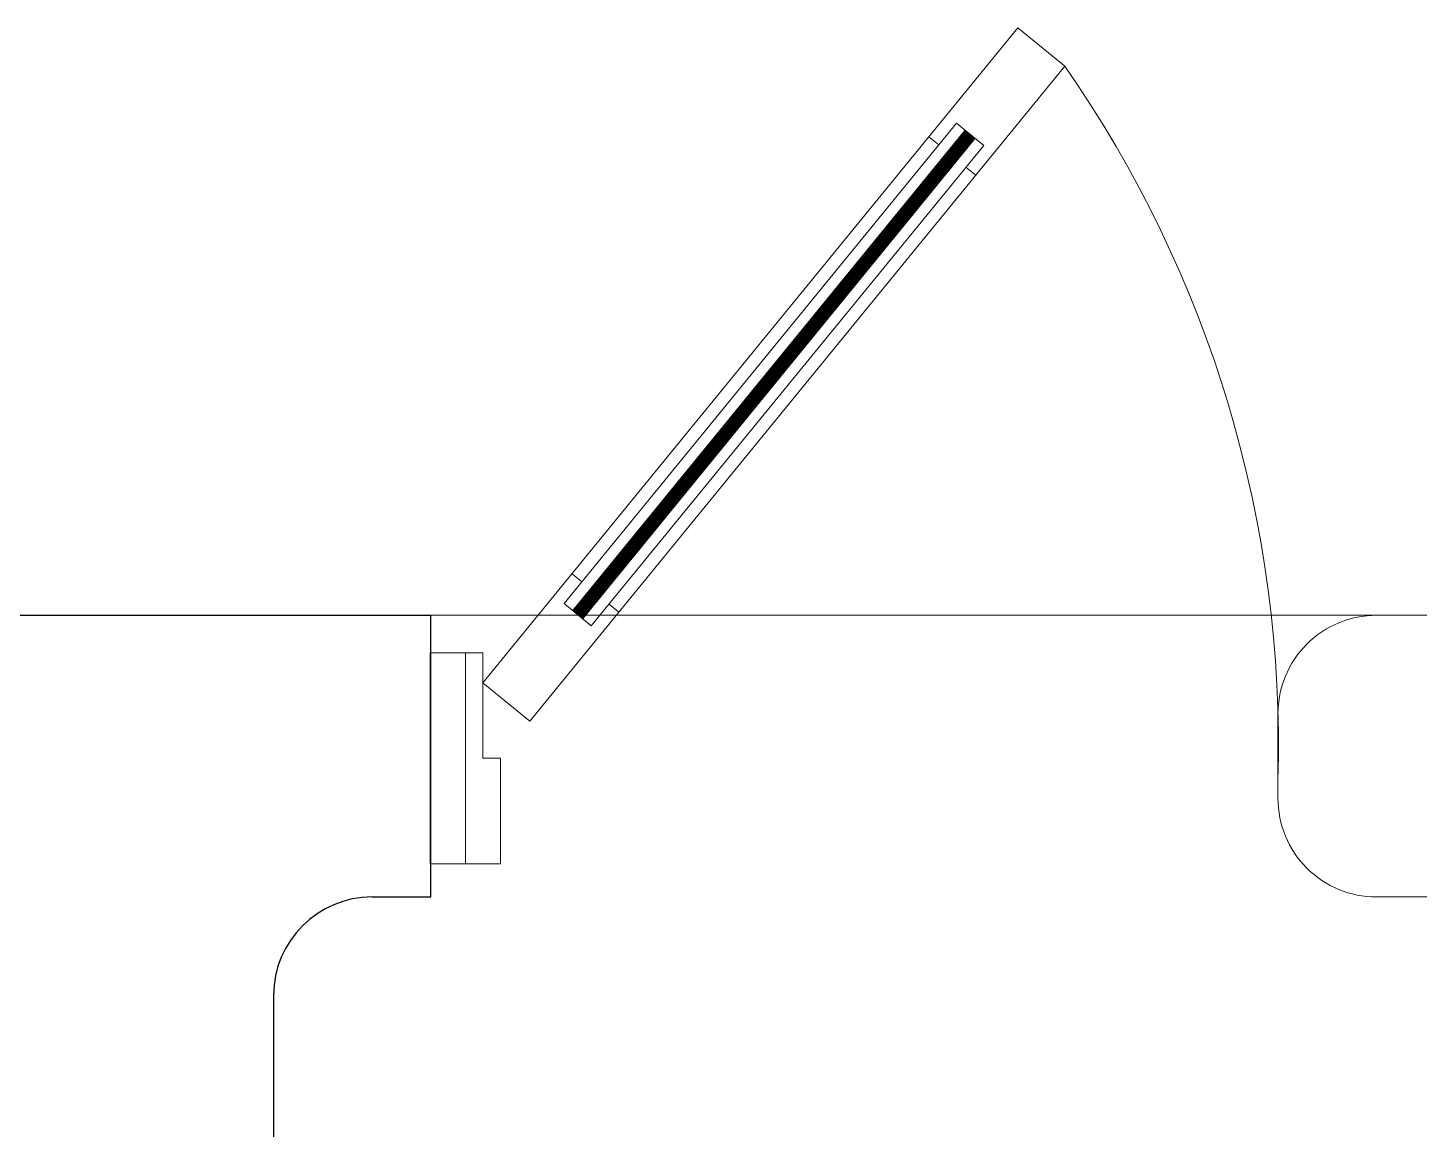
# Model space of a CAD drawing. Header units: metres. Extents: x -44 to 358, y -246 to 48.
# Drawn here: x 32.989 to 33.977, y -94.479 to -93.697 of the extents above; entities that cross this region are included whole.
import ezdxf

# ---------------------------------------------------------------- set-up
doc = ezdxf.new("R2010")
doc.units = ezdxf.units.M
doc.header["$LTSCALE"] = 0.3
for name, color, linetype, lineweight in [('A-DOOR', 7, 'Continuous', 5), ('A-WALL', 7, 'Continuous', 30), ('piscina', 7, 'Continuous', 0), ('piso', 251, 'Continuous', 18)]:
    doc.layers.add(name, color=color, linetype=linetype, lineweight=lineweight)

# ---------------------------------------------------------------- blocks, each defined once
blk = doc.blocks.new('PL MUEBLES 1N NASAS 09')
at = {"layer": 'A-DOOR', "color": 4, "extrusion": (0, 0, -1)}
for p, q in [((55.05346, 53.28208), (55.04649, 53.28777)), ((55.07282, 53.26626), (55.07979, 53.26057)), ((54.80002, 52.97184), (54.79306, 52.97753)), ((54.81938, 52.95603), (54.82635, 52.95034))]:
    blk.add_line(p, q, dxfattribs=at)
for points in [[(-54.72979, 52.90009), (-55.10976, 53.36521), (-55.14305, 53.33801), (-54.76308, 52.87289)], [(-55.08547, 53.28175), (-54.80673, 52.94054), (-54.78737, 52.95636), (-55.06611, 53.29756)]]:
    blk.add_lwpolyline(points, close=True, dxfattribs=at)
at = {"layer": 'A-DOOR', "color": 4}
blk.add_lwpolyline([(55.36439, 52.94807), (55.6258, 52.94807, -0.414214), (55.6958, 52.87807), (55.6958, 52.81807, -0.414214), (55.6258, 52.74807), (55.36439, 52.74807, -0.414214), (55.29439, 52.81807), (55.29439, 52.87807, -0.414214)], format="xyb", close=True, dxfattribs=at)
for points in [[(54.71729, 52.92152), (54.69232, 52.92152), (54.69232, 52.77152), (54.71729, 52.77152)], [(54.74232, 52.77152), (54.74232, 52.84652), (54.72979, 52.84652), (54.72979, 52.92152), (54.71729, 52.92152), (54.71729, 52.77152)]]:
    blk.add_lwpolyline(points, close=True, dxfattribs=at)
at = {"layer": 'A-DOOR', "color": 4, "extrusion": (0, 0, -1)}
blk.add_arc((-54.45063, 52.85525), 0.84411, 145.11556, 181.63128, dxfattribs=at)
at = {"layer": 'A-WALL', "color": 4}
for p, q in [((54.15107, 52.94807), (54.69277, 52.94807)), ((54.69277, 52.74807), (54.69277, 52.94807)), ((54.65107, 52.74807), (54.69269, 52.74807)), ((54.58107, 52.67807), (54.58107, 49.19307))]:
    blk.add_line(p, q, dxfattribs=at)
blk.add_arc((54.65107, 52.67807), 0.07, 90, 180, dxfattribs=at)
at = {"layer": 'piscina', "color": 4, "extrusion": (0, 0, -1), "const_width": 0.01}
blk.add_lwpolyline([(-55.07579, 53.28966), (-54.79705, 52.94845)], dxfattribs=at)
at = {"layer": 'piso', "color": 4}
blk.add_line((55.36439, 52.94807), (54.69232, 52.94807), dxfattribs=at)

msp = doc.modelspace()

# ---------------------------------------------------------------- block references
msp.add_blockref('PL MUEBLES 1N NASAS 09', (-21.4174279, -147.062544))

doc.saveas('drawing.dxf')
